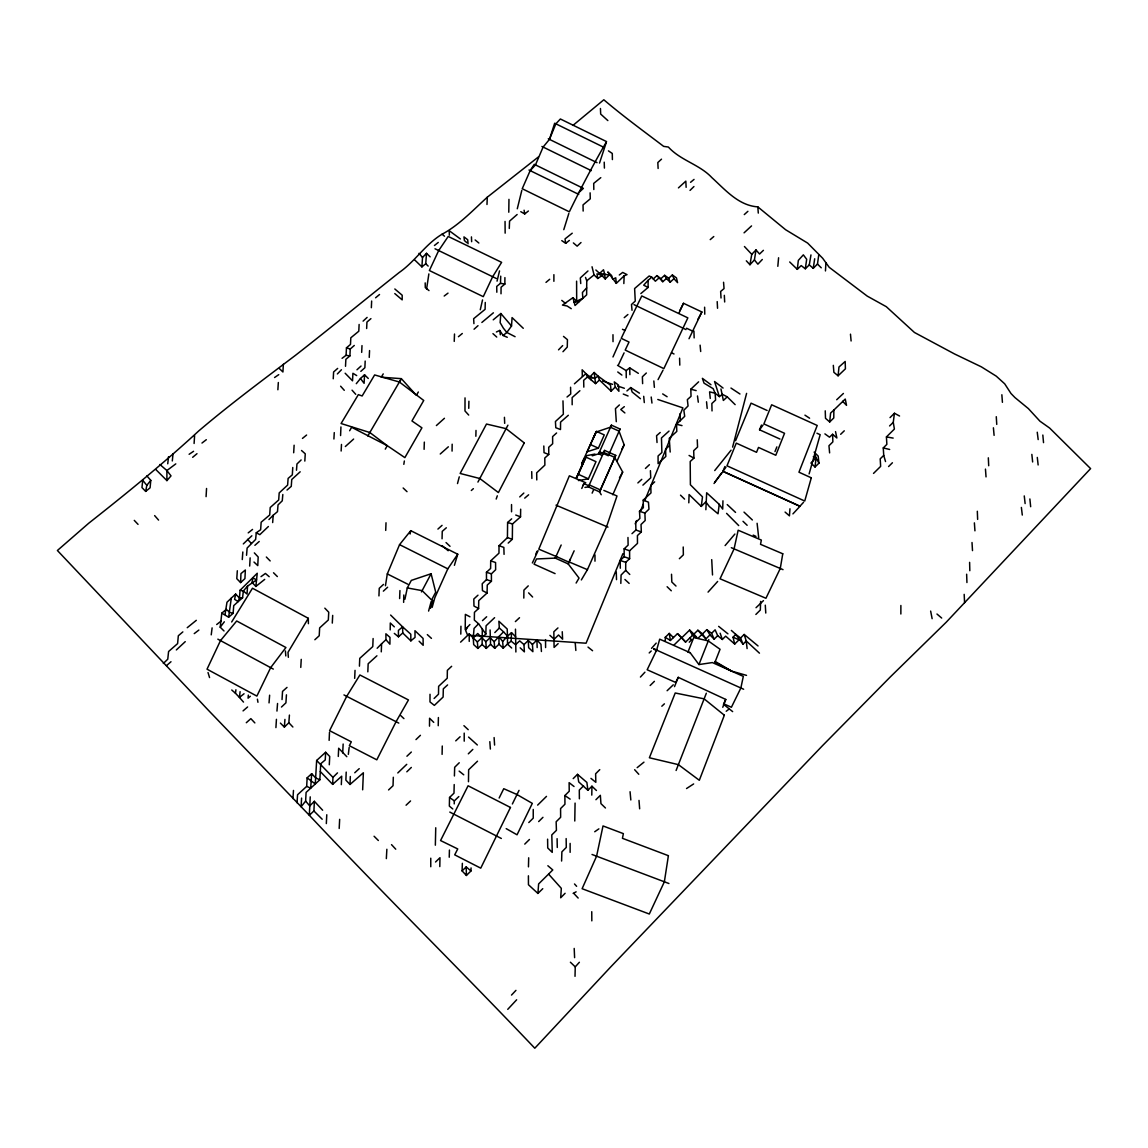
<?xml version="1.0" encoding="UTF-8"?>
<svg xmlns="http://www.w3.org/2000/svg" width="1148" height="1148" viewBox="0 0 1148 1148"><rect width="100%" height="100%" fill="white"/><g stroke="black" fill="none" stroke-linecap="round" stroke-linejoin="round"><path stroke-width="1.5" d="M508.191 543.09L512.324 539.287L512.51 523.962L520.546 516.83L520.661 509.195M553.881 281.303L553.896 274.673M570.125 852.347L570.125 843.393M575.076 803.098L574.775 821.007M594.98 561.185L594.98 554.9M503.541 631.816L507.502 636.193L507.488 644.071L503.197 648.175L499.007 644.229L498.964 636.537L503.541 631.816L499.323 627.999L498.878 621.24L507.201 629.004L507.502 636.193L502.637 641.474L503.197 648.175M533.246 809.44L533.232 818.151L528.798 822.542M585.523 277.4L586.743 280.815L586.642 294.864L575.019 305.497L572.938 297.691L562.477 305.081L567.155 306.014L571.259 308.683M900.864 614.008L900.879 605.484M576.597 281.174L576.683 301.221L573.785 302.111L578.994 301.68M430.026 694.282L429.983 701.93L434.36 705.389L443.114 697.037L443.315 688.843L447.591 684.926M511.649 518.853L507.603 522.498L507.43 537.623L499.021 545.687L498.978 553.164L490.698 560.855L490.612 568.461L486.451 572.292L486.494 579.596L482.217 583.758L482.433 590.603L487.082 593.014L478.745 600.648L478.601 608.526L474.44 612.314L474.339 620.092L478.572 623.766L485.834 634.012L477.381 641.933L477.869 648.419L482.117 644.444L482.318 628.616M501.016 293.788L501.073 287.244L504.862 284.073L504.905 277.615M620.824 583.414L621.082 575.033L625.689 570.355L625.732 562.305L629.635 558.689L629.592 550.782L637.484 543.391L637.413 535.585L641.33 531.94L641.029 524.507L645.176 520.518L644.889 513.084L648.964 509.195L648.448 502.164L643.224 500.112L643.339 507.703L639.493 511.247L639.895 518.422L635.719 522.469L635.906 530.032L631.988 533.677M640.842 293.601L648.089 287.459L648.132 280.299L651.777 277.185L655.365 281.217L659.11 277.859L662.769 281.705L666.428 278.534L664.62 275.319L660.889 278.72L662.769 281.705M490.096 629.936L490.569 644.315L494.731 648.29L499.007 644.229M515.481 629.147L515.883 651.992M842.646 401.298L846.521 405.344L845.258 399.03L833.85 410.066L833.778 417.958L829.703 421.962L825.498 418.303L825.24 410.826M429.496 726.139L429.582 718.246L433.743 722.35M508.779 212.222L508.966 199.35M452.068 451.107L452.169 444.204M390.191 629.908L390.306 623.005L394.324 626.851M523.804 598.079L523.919 590.129L528.252 585.867M435.35 845.201L435.738 827.765M591.78 795.119L591.938 786.222L596.443 790.513M438.235 725.694L438.393 717.529M439.799 866.582L439.971 857.714L435.537 862.005M442.095 754.365L442.267 746.013M460.793 634.126L460.951 626.22M468.757 408.329L468.901 401.255M468.47 781.716L468.642 769.763L477.525 761.196M442.066 538.799L442.238 531.366L446.328 527.779M475.86 436.254L476.004 430.428M487.082 593.014L487.254 585.064L491.43 581.247L491.401 573.828L495.649 569.738L495.563 562.52L490.698 560.855M454.206 784.558L453.991 793.168L449.542 797.473L449.342 806.111L452.786 808.967M485.26 302.441L485.102 309.329L473.65 318.714L473.923 323.65M403.637 602.37L403.823 594.994M449.241 857.226L449.428 850.065M528.453 866.855L528.683 857.8M575.019 976.331L575.248 966.86L579.381 962.268M485.834 634.012L486.078 625.775L494.601 617.681M561.602 861.029L561.874 851.859L566.28 847.425L566.151 838.571M722.953 500.815L722.695 509.109L719.222 504.331L706.666 492.779L705.862 509.726M424.1 449.327L424.329 442.109M454.407 775.962L454.68 767.28L459.243 762.76M462.357 863.325L462.099 870.902L466.404 875.465L470.967 870.959L471.067 867.931M496.826 292.238L496.725 286.397L500.485 283.341L500.715 276.166M393.319 777.253L393.032 785.72L388.569 789.939M688.8 502.81L689.087 494.544L701.284 506.411L705.805 501.863L709.349 506.541L718.045 513.802L719.222 504.331M454.235 341.387L454.508 334.025M760.636 601.437L760.32 610.047L755.858 614.453M240.606 582.596L240.951 573.613L245.342 570.011L244.94 578.606L240.606 582.596L236.789 578.678L237.32 570.757M346.208 772.102L345.878 780.123L350.011 784.471L350.327 776.507M378.94 595.912L379.242 588.321L383.504 584.418M399.619 598.553L399.935 590.574M509.281 228.466L509.554 221.148L517.131 214.518M362.653 789.81L363.371 772.776L350.011 784.471M385.714 530.405L386.015 522.771M381.265 651.849L381.595 643.77L385.958 639.694L385.9 633.796L389.99 637.384L389.904 644.2L385.958 639.694M486.982 204.488L487.283 197.212L538.254 157.061M511.678 648.017L507.488 644.071L511.161 641.144L511.506 632.648L515.61 636.71M340.583 435.551L340.942 426.956M359.424 666.156L359.755 658.349L372.77 646.597L373.114 638.532M367.819 671.838L368.164 663.759L376.917 655.795M623.838 283.556L624.153 275.807L627.009 274.63L622.704 272.435L619.289 274.989M329.289 764.769L329.72 756.46L325.645 752.27L325.243 759.933L320.723 763.75L320.292 771.542L332.647 784.371L332.963 777.383L337.498 772.877M365.179 361.06L364.877 367.733L360.816 371.364M366.643 328.515L366.944 322.071L370.933 318.627M371.349 307.721L371.651 301.034M354.675 678.353L355.033 670.36M369.24 357.387L369.556 350.556M454.206 803.901L454.35 800.888L458.827 796.554M487.283 197.212C473.091 210.127 458.87 225.309 442.052 234.221C425.219 244.409 415.217 261.357 399.26 272.463C364.634 299.872 330.538 327.941 295.725 355.119C263.093 379.83 229.973 404.326 198.69 430.974C163.418 463.476 126.467 493.496 88.74 523.215L57.4 550.495L201.445 702.877A69.827 5.883 48.1 0 0 213.155 715.218L309.329 815.281L313.906 810.962L314.365 801.304L322.645 810.23M329.132 740.36L329.505 732.281M338.287 756.446L338.674 748.238L346.825 756.719M341.315 784.644L341.702 776.206L332.647 784.371M361.677 352.379L361.993 345.605M359.123 324.454L358.793 331.227L350.814 337.799L350.484 344.429L346.466 347.815L346.079 355.292L342.075 358.32M310.233 796.856L309.329 815.281C383.317 894.019 460.377 969.902 534.796 1048.224L610.492 967.176L822.384 745.784L890.489 676.746L946.182 622.259L1090.6 468.614L1049.616 428.032L1039.959 421.201L1028.364 408.588L1014.976 397.595L1011.001 393.52L1004.701 383.819L996.234 376.142L981.353 366.843L954.591 353.986L914.425 332.461L886.299 306.688L867.257 296.127L829.229 267.341L822.685 258.271L807.647 243.089L785.619 229.729L757.809 206.87C738.595 205.592 725.349 189.894 711.889 177.639C699.534 164.422 680.649 160.548 668.366 147.044L663.644 146.37C643.483 131.016 623.163 116.249 603.834 99.776L572.967 125.39M345.505 366.298L345.864 359.31L349.896 355.923L350.24 349.035L354.287 345.462M326.333 823.575L326.778 814.75M342.692 752.93L343.152 744.033M339.191 828.469L339.65 819.342M325.645 752.27L316.647 760.464L315.284 783.969L306.1 792.407L305.626 801.103L301.106 806.743L301.58 798.09M332.289 623.091L332.69 615.4M341.143 451.021L341.487 444.448M364.547 374.765L364.103 383.303L360.472 378.51L364.547 374.765L368.278 378.467M333.236 378.783L333.609 371.981L337.67 368.408M319.862 779.779L315.743 777.971L311.668 773.695L307.147 777.856L315.284 783.969L319.862 779.779L320.292 771.542M283.355 364.26L282.925 371.981L279.265 368.451M297.031 802.725L297.562 794.76L306.674 786.366L307.147 777.856M333.91 438.995L334.269 432.609M386.345 858.618L386.862 849.276M825.455 270.942L825.9 262.906M206.08 496.639L206.554 488.474M249.676 566.064L250.149 557.871M300.776 667.404L301.235 659.368M293.673 452.757L294.118 445.223M282.035 699.591L282.537 691.397L287 687.408M304.823 461.08L305.253 453.804L301.522 450.49M275.922 727.602L276.438 719.322M292.769 467.494L292.324 474.841L288.119 478.415L287.617 485.102L279.194 492.908L278.691 499.983L270.211 507.516L269.708 514.964L261.156 522.225L260.639 529.745L256.262 532.787L255.631 539.417L247.136 548.026L246.533 555.273M496.395 331.987L499.767 330.437L503.082 335.503L506.828 332.461L511.534 325.989L512.065 317.594L523.273 328.299M277.873 389.76L278.333 382.514M286.44 694.827L285.924 702.849L281.461 707.039M194.098 443.472L194.6 435.623M292.955 798.606L293.486 790.427M414.686 259.922L421.904 266.896L422.521 257.468L426.511 253.321L430.141 256.851M240.032 590.316L257.238 573.268L256.549 579.898L247.566 586.097L247.021 594.018L243.333 591.033L240.032 590.316L239.473 598.079L238.138 601.609L233.733 605.627L233.116 613.348L228.639 617.208L221.808 613.161L220.215 627.21L224.004 630.955M272.664 522.57L273.195 515.265L277.486 511.649L278.031 504.905L282.264 500.815L282.824 494.501M280.385 723.096L284.374 727.086L288.851 722.752L289.411 715.075M242.271 559.578L242.831 551.987M284.374 727.086L284.934 719.423M311.668 773.695L310.706 788.174L306.674 786.366M421.904 266.896L425.75 263.739L426.511 253.321M528.41 875.809L528.453 884.735L537.91 893.431L538.627 883.931L552.776 869.94L547.869 865.736M789.967 508.794L789.437 515.839L785.089 512.08M269.034 702.892L269.622 695.186M276.955 711.071L277.558 703.494M296.485 470.235L296.959 463.993L301.135 459.961M511.534 325.989L500.844 313.504L500.126 322.645L503.341 328.127L506.828 332.461L515.093 336.694M477.869 648.419L473.679 644.588L473.249 637.987L474.052 628.415L478.572 623.766M248.327 695.1L248.068 698.171L250.336 696.248M777.827 266.307L778.588 257.769M146.901 475.918L150.79 480.366L150.087 487.814L145.667 491.401L141.965 487.57L142.725 480.251L146.815 485.346L145.667 491.401M247.566 586.097L243.333 591.033L242.587 597.792L239.473 598.079L235.656 594.09L231.308 598.122L228.639 617.208M829.703 421.962L830.592 413.093L833.85 410.066M838.097 375.798L838.973 367.016L845.172 361.462L845.416 368.824L838.097 375.798L833.879 372.311L833.319 365.351M172.3 460.951L173.032 453.847M255.861 586.441L256.549 579.898L252.991 577.918L251.986 582.38L255.861 586.441L264.7 579.396M167.737 463.792L168.512 456.775M240.09 691.684L239.444 697.439L243.505 702.088M797.3 269.349L798.334 260.395L803.342 254.856L806.685 259.29L805.308 268.79L801.189 265.59L797.3 269.349L789.695 261.974M815.023 466.992L818.926 463.175L816.07 457.822L810.933 463.046L815.023 466.992L816.07 457.822L814.621 453.532M348.332 754.365L349.164 747.434M244.05 693.751L239.444 697.439L235.483 693.292L235.914 689.761M211.232 634.844L212.107 627.884M701.284 506.411L702.49 496.869L690.393 484.772L690.206 461.496L693.923 458.124L693.693 450.676L697.568 447.046L697.238 439.784M885.524 461.553L883.73 455.383L883.271 447.907L886.859 444.376L886.428 436.914L894.392 429.065L893.273 422.335L894.435 413.251L899.558 416.021M810.962 254.928L809.283 264.887L813.243 268.345L817.476 264.054L818.782 254.684M426.568 289.153L428.864 273.913M813.243 268.345L814.693 258.774M403.823 464.337L404.354 460.979M746.315 260.826L749.945 264.729L754.423 259.95L756.001 249.948L759.56 254.024L763.42 250.321M385.441 585.753L387.306 573.928L399.561 544.64L410.754 530.677L457.736 554.226L454.407 565.318M749.945 264.729L751.753 254.325L756.001 249.948M410.109 534.007L410.754 530.677M235.656 594.09L234.608 599.328L238.138 601.609L242.587 597.792M404.928 599.242L407.282 587.934L411.314 580.4L431.103 573.742L435.709 592.181L431.591 600.002L422.134 590.632L407.282 587.934M480.28 309.745L482.533 299.929M225.051 614.467L226.974 602.241L231.308 598.122M497.041 281.16L499.538 270.899M517.289 208.764L521.809 190.41M732.611 447.103L746.602 393.377M457.507 483.566L459.272 476.836M428.591 611.066L431.174 601.581M430.443 608.311L432.638 600.304M432.165 607.349L434.819 597.749L447.806 568.834L457.736 554.226M656.756 649.682L659.698 639.163L690.149 652.695L698.931 664.563L712.377 662.568L743.316 676.373L740.862 687.996L731.405 707.268L723.671 703.781L725.78 699.448L678.238 677.334L675.727 682.472L647.156 669.772L656.642 650.112L653.858 648.864L656.312 650.801M809.11 473.909L820.174 434.69L816.96 433.226M563.783 229.672L568.834 213.442M597.032 162.657L549.462 139.367L555.862 123.812L560.382 118.99L606.56 141.606C593.344 164.465 580.96 187.956 569.336 211.82L522.225 188.731L530.175 170.622L535.47 164.91L543.119 147.044L549.462 139.367L554.671 123.238L603.719 147.26M599.514 163.073L606.015 143.256M496.194 499.05L497.299 495.807M722.766 707.283L725.78 699.448M676.1 770.48L706.336 693.22M698.931 664.563L708.818 639.58M688.542 650.6L693.751 637.556L708.287 640.928L720.054 649.28L714.974 662.238L731.592 671.106L746.53 675.383M674.522 686.633L678.238 677.334M774.986 451.58L776.866 446.888M779.994 439.067L759.545 429.783L761.468 425.047M622.89 553.723L586.068 643.21L467.623 635.188L465.701 630.611L467.179 627.382M635.174 523.89L636.537 520.575M640.627 510.63L643.354 504.001M644.717 500.686L682.902 407.884L657.804 399.475M724.905 466.533L722.924 471.34L799.969 506.311L792.924 513.888M735.567 440.703L751.065 403.163L767.137 410.496M535.657 554.527L537.02 551.27M612.802 494.759L622.675 472.043L614.668 457.378L603.618 452.398L600.16 453.058M570.369 559.033L568.217 563.926L579.037 578.061L576.124 583.041M601.222 494.731L599.557 491.875L615.715 455.383L604.609 450.403L603.618 452.398M555.087 573.613L534.064 564.17L536.503 558.976L555.259 558.1L568.217 563.926L574.144 550.81M616.993 461.252L624.168 444.821L619.002 431.103L610.392 427.228L595.927 432.107L581.72 463.692L584.246 458.325M610.392 427.228L611.41 425.162L620.049 429.036L608.311 455.727L599.615 451.824L598.639 453.804L592.239 455.813M592.138 493.138L593.573 489.88M578.405 480.553L588.407 478.845L595.999 461.668L585.954 457.148L576.439 478.042M561.171 544.999L555.259 558.1L556.106 556.421L569.121 562.262M604.609 450.403L588.393 486.867L584.963 487.426M612.975 356.971L620.551 339.894M596.443 431.39L587.188 451.724L598.381 448.151L604.264 434.905L596.443 431.39L593.028 438.636M581.778 488.474L583.93 483.595L588.379 485.59M611.41 425.162L598.639 453.804L601.523 455.11M576.411 477.726L582.84 463.304M576.368 478.4L585.954 457.148M581.347 579.927L587.432 569.666L606.603 526.545L616.993 495.965L603.862 490.411M618.557 364.619L624.082 352.881M689.015 338.717L701.873 311.969L683.505 303.287L679.616 310.964M679.171 312.629L683.505 303.287M532.371 562.951L538.082 550.696M624.971 330.481L641.775 295.94L687.853 317.867L663.86 368.623L625.201 350.083L629.018 342.061L621.24 338.344L624.971 330.481L622.46 329.289M584.26 460.204L586.384 455.713L594.994 454.063M519.025 790.384L512.367 803.973M582.997 485.504L583.93 483.595M499.15 798.018L503.757 788.705L516.987 794.545L532.313 803.37L517.045 834.797L506.196 828.641M619.002 431.103L620.049 429.036M615.715 455.383L599.557 491.875L588.393 486.867L589.355 484.958L600.562 489.995M477.927 482.088L507.918 425.191M421.459 591.909L431.103 573.742M658.048 379.615L663.027 370.187M622.001 448.925L624.168 444.821M697.783 319.546L701.873 311.969M619.461 477.855L622.675 472.043M385.283 449.141L387.278 445.697L369.828 432.509L341.085 423.526L358.334 394.639L362.151 395.974L374.621 374.937L399.389 382.011L423.741 400.465L411.96 420.957L421.919 427.831L404.871 457.621L387.278 445.697L351.661 427.3L349.623 430.744M418.331 391.999L416.394 395.357L401.355 378.653L399.389 382.011M367.805 435.967L401.355 378.653L381.251 377.218L383.231 373.889M231.681 621.972L252.474 588.221L308.295 618.298L287.99 652.351L288.349 657.316M530.175 170.622L534.279 164.322L583.385 188.387L577.501 193.797L528.984 170.033M714.027 483.495L721.934 472.703M725.952 467.207L722.924 471.34L799.926 506.211L803.528 502.322M759.545 429.783L763.018 425.104M714.659 482.318L721.891 472.718M220.215 627.21L224.334 621.8M146.815 485.346L150.79 480.366M714.73 470.565L731.075 450.203M356.296 383.676L360.472 378.51M725.106 545.573L734.892 534.05M155.97 469.676L166.919 480.61L171.009 475.875L166.891 470.551L159.902 464.495M651.547 648.362L656.197 643.095M708.058 592.11L717.644 581.462M648.132 280.299L643.712 285.178L648.089 287.459M516.643 999.793L507.746 1009.35M469.919 624.512L465.213 629.678L465.356 614.367L469.977 616.82M243.304 543.922L251.857 535.772M562.965 351.719L567.27 347.069L567.442 339.664L563.496 336.407M494.731 648.29L494.185 641.703L498.964 636.537L502.637 641.474M640.426 677.047L644.918 672.197M586.657 287.933L582.423 292.496L582.825 298.25L576.683 301.221L572.938 297.691M511.506 995.086L515.94 990.365M762.315 259.477L757.881 264.169L754.423 259.95M594.176 372.469L589.914 376.917L591.521 380.275L595.554 383.604L599.457 380.031L598.036 376.114L594.176 372.469L595.554 383.604M689.245 642.206L691.498 639.881M337.354 373.947L341.444 369.742M558.531 349.839L562.663 345.605M743 644.258L746.229 640.943L744.162 634.442L740.618 638.001L743 644.258L735.782 634.399L731.362 630.424M565.103 893.288L560.698 897.779L561.315 888.337L548.672 874.202M670.188 452.039L669.227 438.335L676.803 431.404L676.545 424.258L684.71 416.322L683.835 410.209L688.068 405.962L687.351 399.633L691.039 396.318L690.809 389.215L698.601 381.839M733.027 637.212L739.025 639.78L734.706 644.057L733.027 637.212L735.782 634.399L740.618 638.001M377.147 648.261L381.595 643.77M494.817 632.562L499.323 627.999M460.592 642.148L469.202 633.926L473.249 637.987L477.712 633.509L485.819 641.703L486.293 648.39L490.569 644.315M268.948 519.542L273.195 515.265M314.365 801.304L309.773 805.925L305.626 801.103M573.196 778.617L577.516 774.355L578.707 781.888L587.891 790.283L591.938 786.222M444.448 418.288L436.384 425.564M717.701 635.662L714.171 639.163L711.573 633.337L715.118 629.836L717.701 635.662L722.336 639.479L725.665 636.15L734.706 644.057M520.188 647.831L524.378 651.849L523.976 644.616L528.267 640.498L528.668 647.702L532.887 651.691L532.442 644.473L536.905 640.024L540.966 644.258L541.426 651.504M599.758 769.648L595.625 773.781L595.826 782.29L590.947 778.387M583.528 785.863L579.295 790.082L579.381 798.793M595.927 799.711L600.347 795.32L600.949 803.629L605.455 807.991M624.153 275.807L616.289 283.369L607.751 271.976L611.525 275.434L612.759 279.208L615.744 277.802L616.289 283.369M599.457 380.031L611.123 391.152L615.271 387.019L614.28 381.897L618.428 385.025L618.916 391.281L615.271 387.019M890.03 417.614L894.435 413.251M538.656 821.581L542.947 817.319M547.596 839.159L547.725 847.942L552.245 852.361L551.801 834.912L556.421 830.348L556.149 821.753L560.64 817.304L560.583 808.565L564.945 804.231L564.888 795.55L569.221 791.259L569.121 782.663L574.029 786.509M690.02 190.41L693.937 186.536M888.581 466.547L892.412 462.759M650.155 685.514L654.403 681.324M706.852 629.664L709.938 634.916L705.934 638.876L702.519 633.94L706.852 629.664L711.573 633.337M537.637 805.121L546.491 796.382M873.528 473.406L880.645 466.375L880.2 458.856L883.73 455.383M524.765 844.11L529.458 839.475M805.308 268.79L809.283 264.887M468.312 753.834L472.833 749.4M685.6 642.076L692.488 635.375L689.632 630.051L681.711 637.8L685.6 642.076L677.492 633.653L670.403 640.469L665.252 637.312L669.27 633.409L673.446 637.614M696.807 637.427L693.937 634.098L697.869 630.238L702.519 633.94M698.759 637.542L701.758 634.6L697.869 630.238M599.629 273.425L603.518 269.751L604.566 273.827L597.792 278.505L596.974 273.827L601.552 275.176L605.24 278.964L609.229 275.061L599.629 273.425L595.869 270.01M889.585 425.951L893.273 422.335M674.22 644.832L681.295 637.901M678.439 187.885L685.83 181.154L686.131 187.325M611.123 391.152L610.521 385.197L598.036 376.114L594.678 378.438L589.914 376.917L585.911 373.631L574.431 383.805M462.099 870.902L466.188 866.912L470.967 870.959M537.91 893.431L542.76 888.681M434.102 698.486L438.507 694.181L438.622 686.317L447.232 678.238L447.361 670.332L451.652 666.299M406.751 764.338L397.796 772.948M649.194 652.954L651.217 650.988M406.822 771.815L411.328 767.438M176.333 649.94L185.258 641.646M744.062 232.843L751.538 225.912M415.978 739.599L420.412 735.308M840.652 434.303L844.268 430.816M163.332 663.458L167.766 659.21L168.584 651.519L177.61 643.597L178.327 635.748L182.848 631.902M843.421 393.448L836.705 399.734M679.358 558.703L683.361 554.843L683.218 546.993M667.117 690.723L673.273 684.825M756.03 607.708L763.463 600.619M646.338 373.014L642.378 376.774L642.622 383.633M406.076 805.222L410.554 800.96M440.244 454.005L448.351 446.802M406.909 756.231L411.328 752.04M587.963 270.971L580.328 277.931L580.745 283.542M645.434 468.456L649.409 464.696M455.742 740.862L460.104 736.743M735.136 404.641L727.229 396.835L723.355 400.465L720.958 388.942M620.307 568.217L620.164 560.497L624.153 556.737L624.153 548.83L628.114 545.128L627.97 537.479M581.003 242.529L577.143 246.16L573.369 242.917M519.743 496.912L523.832 493.052M557.957 627.927L553.838 631.773L554.097 647.415L558.143 643.641M619.403 404.943L615.443 408.631L616.289 421.675M485.819 641.703L490.038 637.757L494.185 641.703M515.366 621.599L519.513 617.71M363.098 321.124L367.102 317.408M835.529 431.619L836.863 437.976L832.616 434.288L829.502 437.187L824.91 433.887M661.822 706.221L664.405 703.824M670.174 282.207L673.962 278.691L672.369 274.975L668.724 278.203L670.174 282.207L666.428 278.534M637.872 482.935L641.775 479.333M654.676 481.873L650.801 485.475L650.988 492.923L643.224 500.112M669.399 445.668L665.582 449.198L665.826 456.459L658.091 463.62L658.077 455.971L661.894 452.499L661.463 437.948L669.026 431.074M482.476 620.623L486.666 616.763M642.909 485.145L650.744 477.826L650.414 470.68M477.984 595.181L473.808 599.012L473.966 606.058L478.601 608.526M354.761 772.762L359.224 768.658M300.173 471.799L291.75 479.505L291.262 486.365L287.014 490.053M345.333 446.529L353.627 439.053M661.506 159.156L657.818 162.542L658.12 168.483M314.853 639.737L319.216 635.748L319.646 627.899L328.328 619.977L328.744 612.228L324.827 608.167M383.346 591.148L387.622 587.231M356.971 369.771L361.032 366.054M579.884 390.722L572.149 397.581L572.163 404.756M653.169 279.021L656.914 275.62L660.889 278.72M556.593 432.983L552.619 436.584L552.662 443.731L548.715 447.289L548.758 454.464L544.798 458.009L544.87 465.127L536.69 472.804L536.776 479.921M744.277 214.59L747.893 211.318M437.919 529.085L442.052 525.354M568.332 415.275L560.568 422.12L560.497 429.539L555.804 427.716L555.417 421.531L563.352 414.227L562.979 400.867M471.326 490.497L473.363 488.661M246.303 722.723L250.852 718.634L254.856 722.91M474.067 329.218L477.999 325.688M394.309 633.395L398.456 636.81L402.747 632.979L402.618 626.851L390.621 615.055M254.885 545.329L259.218 541.483M626.937 390.937L630.711 387.565L639.45 393.176M507.502 636.193L511.506 632.648M268.388 526.516L259.821 534.667L256.262 532.787M660.229 432.495L656.57 435.709L657.029 442.511M710.225 239.631L713.783 236.531M187.239 627.698L196.308 620.322M582.352 376.386L582.136 369.8L585.911 373.631L587.475 377.003L583.672 380.304L583.815 387.134M243.06 710.899L247.609 706.953M166.417 665.697L170.995 661.736M624.225 317.666L627.899 314.509M572.235 233.202L565.031 238.913L565.706 243.347L569.351 240.42M221.808 613.161L226.242 609.387L229.887 612.444L233.116 613.348M524.722 498.132L528.625 494.802M592.038 266.767L594.047 274.889L586.743 280.815M600.791 177.639L593.703 183.393L593.817 189.535M545.989 282.394L549.705 279.265M192.663 457.306L196.982 453.69M493.224 319.833L500.844 313.504M402.747 632.979L410.855 640.871L415.031 637.384L414.973 630.711L423.095 638.432L423.167 645.305L419.12 641.23M375.583 297.791L379.529 294.519M458.425 336.708L462.3 333.494M481.859 322.459L493.396 312.801M690.565 182.302L694.038 179.418M567.026 397.007L570.714 394.008L570.57 387.249M302.455 438.407L306.602 435.035M637.169 767.653L643.956 762.157M624.325 406.65L620.781 409.506L624.885 412.95M434.432 245.5L438.263 242.429M520.79 211.677L524.722 213.944L528.396 211.002M248.212 532.873L252.546 529.429M626.248 377.735L626.191 370.617L629.692 367.834L638.345 373.344M216.685 624.526L221.205 621.011M175.787 463.878L166.891 470.551L166.919 480.61M726.225 711.258L728.822 709.263M201.976 443.042L206.324 439.698M194.242 633.61L198.862 630.065M710.253 398.413L709.593 391.855L715.104 393.219L719.365 396.62L722.379 394.309L727.229 396.835M444.19 296.026L448.007 293.127M260.998 576.655L265.418 573.455L269.192 576.712M594.721 831.755L598.869 828.856M274.573 377.52L278.749 374.65M189.119 454.292L193.582 451.293M686.533 788.533L693.636 783.94M573.139 893.388L576.124 891.824M346.079 355.292L349.896 355.923M500.485 283.341L504.862 284.073M886.428 436.914L893.158 438.091M687.91 652.164L690.149 652.695M883.271 447.907L889.671 449.485M676.545 424.258L681.998 425.607M690.809 389.215L696.162 390.607M507.603 522.498L512.51 523.962M486.451 572.292L491.401 573.828M346.466 347.815L350.24 349.035M620.164 560.497L625.732 562.305M486.494 579.596L491.43 581.247M587.546 375.97L592.555 377.649M602.6 381.007L612.63 384.365M617.653 386.044L624.354 388.282M507.43 537.623L512.324 539.287M639.493 511.247L644.889 513.084M635.906 530.032L641.33 531.94M624.153 556.737L629.635 558.689M624.153 548.83L629.592 550.782M499.021 545.687L503.857 547.424L504.058 554.355M515.739 515.05L520.546 516.83M668.925 883.515L592.024 854.471M548.758 454.464L544.037 452.656L543.808 445.998M813.286 456.717L816.07 457.822M623.278 394.051L628.071 395.988M503.082 335.503L507.287 337.282M585.781 482.763L569.365 475.817L538.799 549.16L556.636 556.68M556.005 505.177L607.981 527.133M569.595 562.147L587.432 569.666M731.319 547.696L783.022 569.652M743.646 689.245L653.858 648.864M590.531 444.62L598.381 448.151M578.305 474.296L588.407 478.845M651.777 277.185L649.165 275.994L634.614 288.535L635.26 301.092L631.486 304.507L632.031 310.304M617.509 365.294L626.191 370.617M686.561 328.242L693.033 331.298M753.246 535.111L755.972 536.403M634.012 304.665L686.002 329.591M671.508 352.795L674.019 353.986M435.035 248.786L496.309 278.49M541.913 146.47L591.306 170.65M577.501 193.797L578.707 194.385M548.285 138.779L549.462 139.367M399.561 544.64L447.806 568.834M387.306 573.928L407.77 584.189M449.801 812.081L501.332 838.471M343.969 694.927L398.786 723.111M217.847 639.163L273.31 669.083M739.958 393.994L730.96 388.053M689.073 455.44L693.923 458.124M715.147 661.435L731.592 671.106M692.488 635.375L696.434 637.743M460.391 238.956L449.212 230.705L449.37 235.139M356.698 375.597L352.91 373.272L352.536 380.82L345.146 373.229M662.683 393.922L667.117 396.749M804.949 415.16L809.598 418.216M608.426 150.862L612.286 153.459L612.401 159.586M564.888 795.55L570.154 799.137M710.942 384.724L702.389 378.338L704.025 383.145L713.181 388.684L715.104 393.219L715.606 400.064L711.86 403.508L712.033 410.927M561.788 240.621L565.706 243.347M664.62 275.319L668.724 278.203M449.542 797.473L454.35 800.888M672.369 274.975L676.459 277.916L677.578 282.666L673.962 278.691M723.068 388.053L714.558 381.509L719.365 396.62M758.039 645.951L744.162 634.442M689.604 638.144L692.043 639.938M617.753 371.981L621.886 375.08M727.932 633.84L718.634 626.363M442.066 545.601L448.194 550.739M723.427 704.255L732.654 711.616M588.02 647.085L592.569 650.729M459.143 771.126L463.749 774.814M442.052 234.221L444.506 236.201M511.161 641.144L515.552 644.688L519.685 640.871L523.976 644.616M316.647 760.464L332.963 777.383M561.774 300.389L565.663 303.531M587.475 377.003L591.521 380.275M744.004 512.108L752.37 519.972M428.993 290.588L425.277 287.531L425.191 282.896M475.143 239.961L478.845 243.017M394.783 293.572L402.173 299.858L402.187 295.223L394.826 288.98M936.969 614.022L941.69 618.054M468.571 737.059L477.338 744.98M727.229 504.575L735.552 512.41M231.752 690.005L235.483 693.292M466.834 242.687L464.38 240.492L463.979 236.904L467.71 239.745L468.054 243.792M492.951 333.637L496.74 337.067M744.449 246.519L751.753 254.325M549.906 635.346L554.183 639.221L558.531 634.988L562.606 639.206L562.247 631.73M427.329 634.614L431.447 638.374M738.709 525.569L726.584 513.371M624.928 579.482L629.147 583.399M463.921 725.679L468.212 729.683M253.995 562.046L257.769 565.591L258.185 556.981L254.339 552.891M689.632 630.051L693.937 634.098M446.041 542.545L450.016 546.304M482.117 644.444L486.293 648.39M400.796 715.663L403.924 718.619M403.149 487.986L407.009 491.674M528.267 640.498L532.442 644.473M473.249 637.987L477.381 641.933M577.516 774.355L586.886 782.448L587.891 790.283M570.398 962.225L575.248 966.86M743.014 521.307L747.147 525.282M640.426 398.715L632.161 392.013L630.711 387.565M594.047 274.889L597.792 278.505M676 586.054L671.81 582.007L671.523 574.258M667.117 586.728L671.293 590.789M680.506 495.161L684.567 499.107M425.75 263.739L428.161 266.078M814.133 452.111L818.18 456.086L818.926 463.175M677.492 633.653L681.711 637.8M313.906 810.962L322.186 819.241M273.525 572.766L277.357 576.569M817.476 264.054L821.25 267.814M374.076 836.246L378.352 840.508M709.938 634.916L714.171 639.163M625.689 570.355L629.778 574.459M656.914 275.62L659.11 277.859M759.459 653.169L746.229 640.943L747.104 648.606M266.336 557.024L270.167 560.927M701.758 634.6L705.934 638.876M528.611 592.856L532.615 597.017M134.273 520.374L138.047 524.378M288.851 722.752L292.884 727.014M247.523 539.33L251.326 543.391M573.813 893.431L578.161 898.052M391.525 844.641L395.744 849.19M607.852 120.583L600.677 114.068L600.447 108.515M574.502 883.974L576.626 886.313M468.7 415.059L464.983 410.955L465.026 397.882M634.643 769.705L638.776 774.269M340.612 386.202L344.285 390.32M352.049 390.176L355.722 394.295M154.636 515.596L158.567 520.087M418.991 253.335L422.521 257.468M720.155 633.208L722.336 639.479M208.032 672.541L209.553 677.564M930.641 611.08L932.133 618.686M757.106 523.287L758.699 537.709M257.41 699.189L257.956 702.289M524.091 210.199L524.722 213.944M669.27 633.409L670.403 640.469M697.482 395.945L698.3 402.202M604.566 273.827L605.24 278.964M499.767 330.437L500.327 334.771M1037.247 432.222L1038.179 439.584M651.203 397.021L651.964 403.063M1021.376 507.43L1022.294 515.065M1037.29 457.421L1038.136 464.954M1024.26 495.922L1025.121 503.57M1031.851 454.393L1032.64 461.955M1029.871 498.964L1030.66 506.699M706.537 401.786L707.182 408.401M643.698 396.304L644.301 402.575M1042.829 435.049L1043.532 442.626M829.617 452.886L828.956 445.725L832.86 441.894L832.616 434.288M700.108 345.161L700.696 351.503M993.407 427.802L994.096 435.35M850.481 334.168L851.099 340.985M630.065 791.733L630.826 799.969M653.843 380.978L654.374 387.35M575.248 643.21L575.851 650.457M285.407 650.959L285.795 655.939M757.809 206.87L758.297 213.097M723.556 282.279L724.044 288.607L720.643 291.449L721.03 297.992M639.005 800.4L639.651 808.795M1001.86 394.754L1002.419 402.317M712.521 574.947L711.717 559.636M489.823 741.68L490.368 749.041M985.458 469.101L986.032 476.894M974.379 522.871L974.939 530.835M996.277 416.695L996.751 424.401M765.285 605.168L765.773 613.046M494.114 737.576L494.587 745.066M972.012 542.516L972.5 550.61M724.331 295.337L724.675 301.981M717.199 301.608L717.543 308.267M964.177 594.363L964.578 602.671M988.328 457.822L988.701 465.729M574.201 948.435L574.603 957.647M504.431 417.312L504.69 423.339M471.441 236.89L471.641 241.697M977.321 511.262L977.637 519.384M616.275 572.048L616.519 579.64M966.645 574.215L966.932 582.538M693.923 331.055L694.153 337.914M536.905 640.024L537.164 647.572M680.104 413.596L680.319 420.785M604.221 162.169L604.408 168.082M679.587 358.176L679.788 365.136M629.692 367.834L629.879 374.679M590.115 192.835L590.273 198.819L583.026 204.918L583.155 211.06M531.711 471.641L531.883 478.458M466.188 866.912L466.404 875.465M969.615 562.348L969.816 570.7M557.096 838.671L557.282 847.468M704.614 307.205L704.757 314.193M308.295 618.298L308.396 623.68M665.252 637.312L665.309 640.584M505.048 221.435L505.149 233.159M410.855 640.871L410.797 634.227L402.618 626.851L398.413 630.396L398.456 636.81M612.975 334.699L613.018 341.673M591.751 911.699L591.823 920.854M545.544 639.608L545.587 647.558M469.202 633.926L469.245 641.388M464.208 733.113L464.223 741.163M511.534 504.56L511.549 511.793M430.758 858.202L430.773 866.74M668.394 855.69L664.362 881.793L649.309 914.023L582.108 888.71L596.587 856.193L603.016 825.943L623.364 833.635L622.446 838.313L668.394 855.69M782.764 553.781L780.267 568.475L765.946 598.266L720.04 578.793L734.089 548.873L738.15 530.218L761.339 540.077L760.521 544.324L782.764 553.781M811.306 477.812L804.734 501.03L726.971 465.815L736.284 443.128L756.532 452.312L758.498 447.433L775.79 455.268L784.543 433.298L763.894 423.928L771.643 404.785L817.218 425.463L798.951 472.201L811.306 477.812M724.345 715.218L699.319 780.281L678.382 764.64L649.381 757.766L675.225 692.99L704.126 698.859L724.345 715.218M510.458 807.46L480.739 868.161L454.708 854.844L457.736 848.946L440.559 840.551L468.083 785.777L510.458 807.46M438.694 250.551L429.381 270.526L483.279 296.658L492.664 276.725L501.619 262.347L448.222 236.445L438.694 250.551M220.502 640.584L207.027 669.184L256.865 696.09L270.655 667.648L285.924 647.515L236.689 620.982L220.502 640.584M346.696 696.334L329.591 730.659L351.302 741.823L349.365 745.698L376.802 759.818L396.06 721.705L408.458 699.95L359.898 674.981L346.696 696.334M524.249 442.898L498.404 492.564L479.807 478.515L460.147 473.464L486.494 424.043L506.096 428.663L524.249 442.898"/></g></svg>
